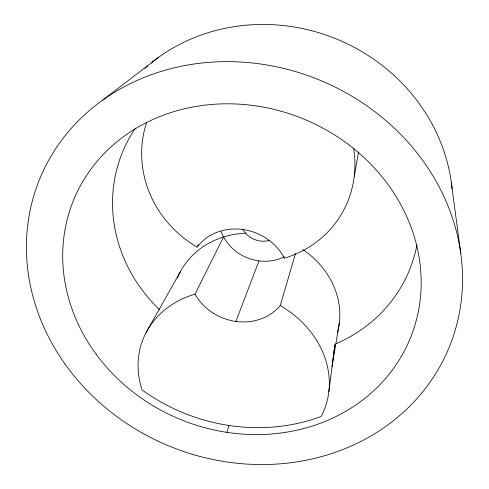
<?xml version="1.0" encoding="UTF-8"?>
<svg xmlns="http://www.w3.org/2000/svg" width="489" height="489" viewBox="0 0 489 489"><rect width="100%" height="100%" fill="white"/><g stroke="black" fill="none" stroke-linecap="round" stroke-linejoin="round"><path stroke-width="0.73" d="M328.846 391.744L334.928 344.574L331.994 366.689L339.366 322.807M354.256 176.187L358.51 152.128M223.577 236.963L195.007 294.146A97.244 82.366 19.9 0 0 142.134 389.984A179.573 160.71 22.5 0 0 321.126 416.469A97.244 82.366 19.9 0 0 280.252 305.539L295.515 253.43M226.835 432.331L229.041 425.485M235.942 321.426L258.95 260.875M146.645 122.439A108.271 101.84 30.5 0 0 197.122 247.067L198.497 244.586M146.162 332.434L180.368 271.713M102.574 100.202L158.809 57.152M451.304 182.269L460.748 253.265M416.934 245.02A155.123 143.088 22.5 0 1 336.035 343.718M159.555 309.745A155.123 143.088 22.5 0 1 135.49 128.081M177.538 277.795A84.628 74.438 19.5 0 1 245.557 233.18M302.911 249.586A84.628 74.438 19.5 0 1 337.428 332.648M280.252 305.539A51.143 45.624 22.5 0 1 195.007 294.146M197.122 247.067A51.143 45.624 22.5 0 1 242.226 229.433A51.143 45.624 22.5 0 1 284.433 258.161A108.271 101.84 30.5 0 0 353.596 148.155M144.903 68.307A182.373 169.469 22.5 0 1 147.684 65.874M151.101 63.026A182.373 169.469 22.5 0 1 337.813 39.566A182.373 169.469 22.5 0 1 452.093 188.956M284.25 256.841A44.212 40.685 22.5 0 1 221.132 231.572M269.763 240.295A22.103 20.336 22.5 0 1 242.74 229.145M96.351 354.525A181.975 162.372 22.5 0 0 405.277 349.219A181.975 162.372 22.5 0 0 224.213 103.833A181.975 162.372 22.5 0 0 96.351 354.525M64.97 363.981A221.352 197.843 22.5 0 0 441.457 363.663A221.352 197.843 22.5 0 0 226.988 61.632A221.352 197.843 22.5 0 0 64.97 363.981"/></g></svg>
